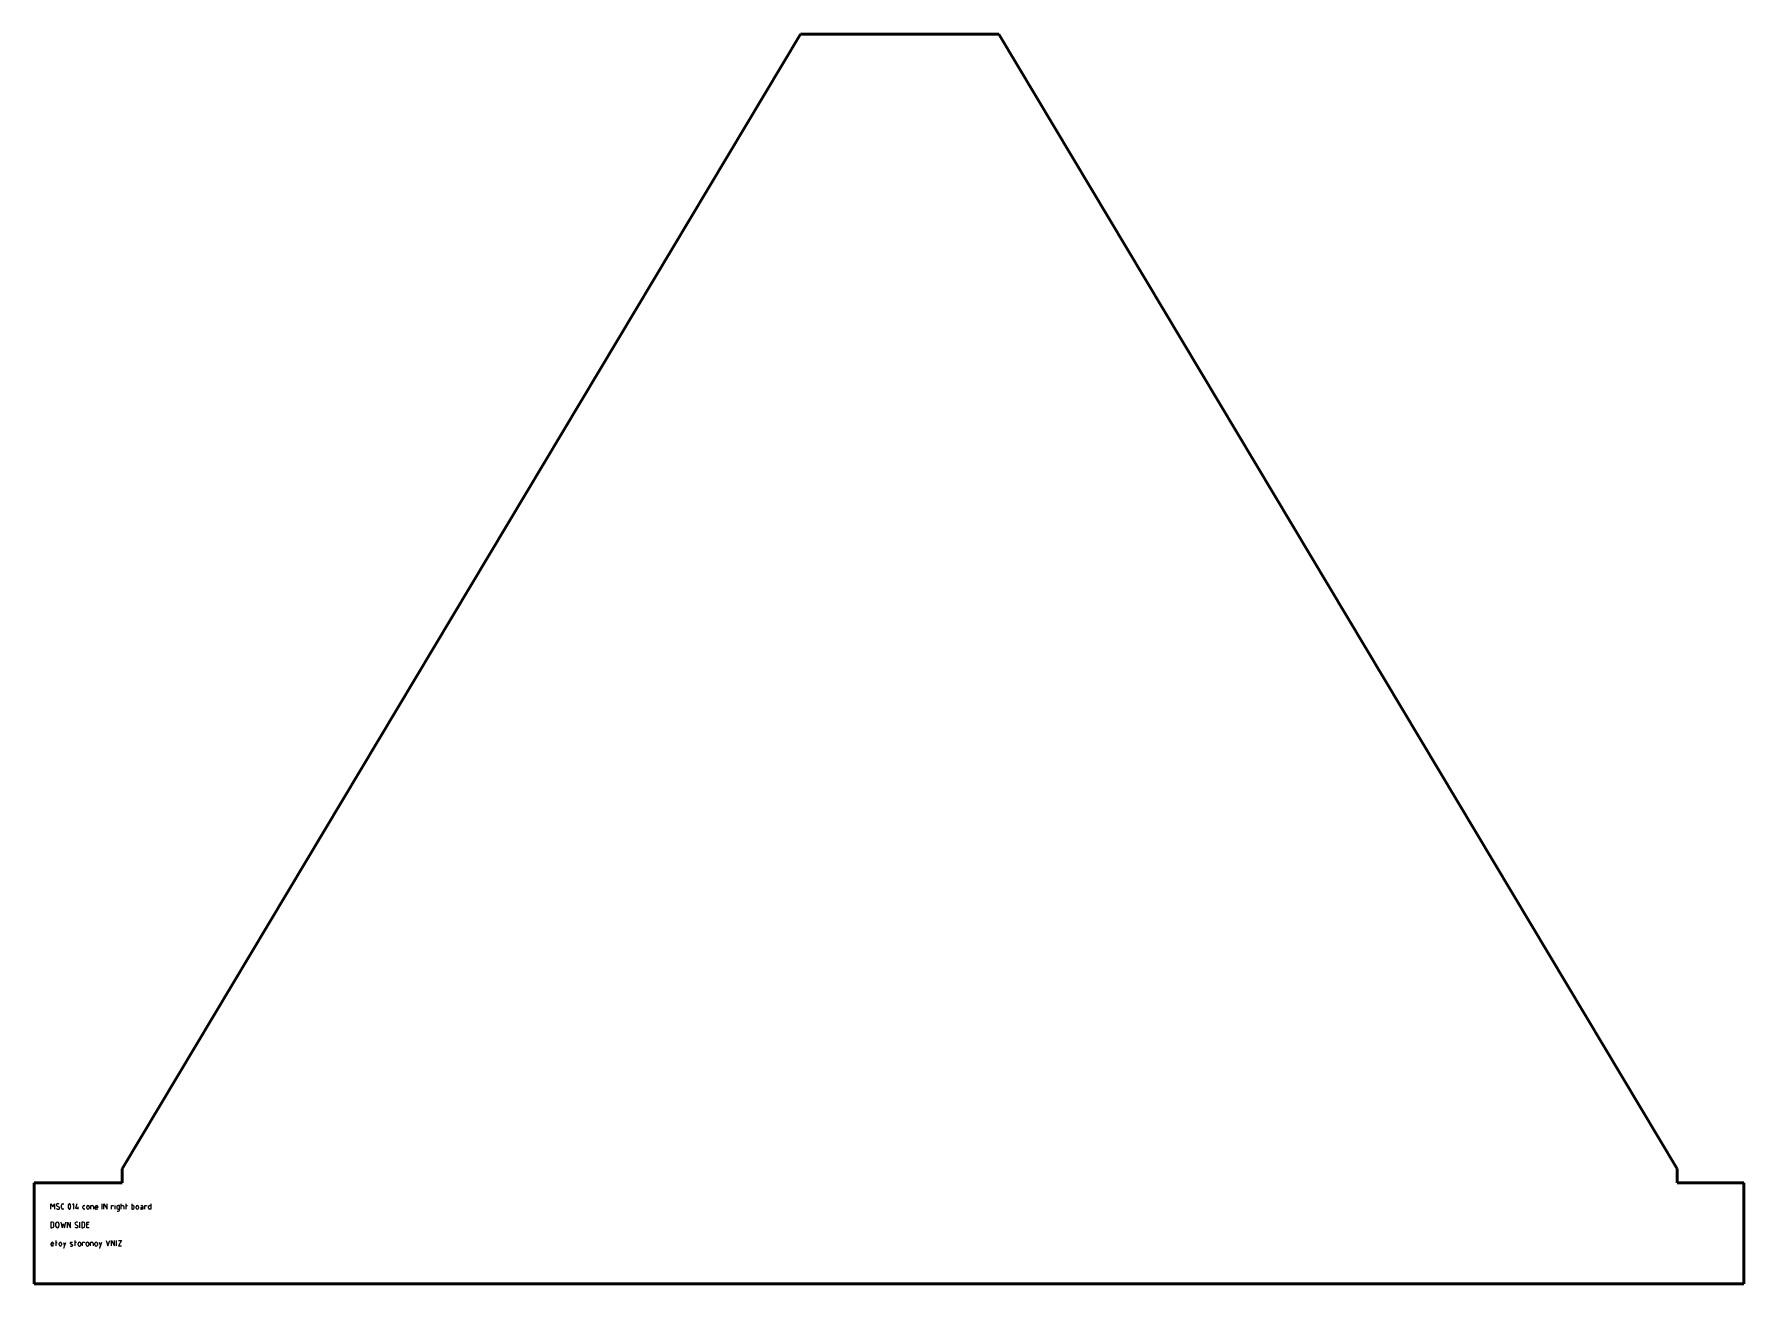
# Model space of a CAD drawing. Header units: millimetres. Extents: x -87 to 1602, y -110 to 1125.
import ezdxf

# ---------------------------------------------------------------- set-up
doc = ezdxf.new("R2010")
doc.units = ezdxf.units.MM
doc.layers.add('IV_MARK_SURFACE', color=2, linetype='Continuous', lineweight=25)
doc.layers.add('IV_OUTER_PROFILE', color=7, linetype='Continuous', lineweight=50)

msp = doc.modelspace()

# ---------------------------------------------------------------- linework, layer by layer
at = {"layer": 'IV_MARK_SURFACE'}
for p, q in [((-70.5, -36.8), (-70.5, -31.3)), ((-70.5, -31.3), (-68.7, -34.4)), ((-68.7, -34.4), (-66.9, -31.3)), ((-66.9, -31.3), (-66.9, -36.8)), ((-64.4, -33.6), (-62.6, -34.5)), ((-60.1, -35.4), (-60.1, -32.7)), ((-58.8, -31.3), (-57.7, -31.3)), ((-47.9, -31.3), (-49.2, -32.5)), ((-47.9, -36.8), (-47.9, -31.3)), ((-44.9, -31.3), (-46.1, -35.6)), ((-37.7, -33.1), (-37, -33.1)), ((-30.9, -36.8), (-30.9, -33.1)), ((-30.9, -33.1), (-29.5, -33.1)), ((-19.9, -36.8), (-19.9, -31.3)), ((-18.1, -36.8), (-18.1, -31.3)), ((-18.1, -31.3), (-15, -36.8)), ((-15, -36.8), (-15, -31.3)), ((-10.7, -36.8), (-10.7, -33.1)), ((-10.7, -33.1), (-8.9, -33.1)), ((-8.9, -33.1), (-8.9, -33.7)), ((-7.1, -31.6), (-7.1, -31.3)), ((-7.1, -36.8), (-7.1, -33.1)), ((-2.8, -33.1), (-4.2, -33.1)), ((-2.8, -36.8), (-2.8, -33.1)), ((-1, -33.1), (-1, -31.3)), ((-1, -36.8), (-1, -33.1)), ((-1, -33.1), (0.4, -33.1)), ((3.3, -33.1), (3.9, -33.1)), ((3.9, -33.1), (3.9, -31.3)), ((3.9, -36.8), (3.9, -33.1)), ((3.9, -33.1), (5.1, -33.1)), ((9.4, -31.3), (9.4, -33.1)), ((9.4, -33.1), (9.4, -36.8)), ((10.8, -33.1), (9.4, -33.1)), ((18.2, -33.1), (19.3, -33.1)), ((22.2, -36.8), (22.2, -33.1)), ((22.2, -33.1), (24, -33.1)), ((24, -33.1), (24, -33.7)), ((26.9, -33.1), (28.3, -33.1)), ((28.3, -31.3), (28.3, -33.1)), ((28.3, -33.1), (28.3, -36.8)), ((-69.1, -49.5), (-70.5, -49.5)), ((-70.5, -49.5), (-70.5, -55)), ((-60.8, -49.5), (-59.5, -55)), ((-57.7, -36.8), (-58.8, -36.8)), ((-57.1, -55), (-55.9, -49.5)), ((-54, -55), (-54, -49.5)), ((-54, -49.5), (-51, -55)), ((-51, -55), (-51, -49.5)), ((-46.1, -35.6), (-44, -35.6)), ((-44, -34.4), (-44, -35.6)), ((-44, -35.6), (-43.1, -35.6)), ((-44, -35.6), (-44, -36.8)), ((-41.8, -55), (-41.8, -49.5)), ((-38.6, -49.5), (-40, -49.5)), ((-40, -49.5), (-40, -55)), ((-38.8, -35.7), (-38.8, -34.2)), ((-37, -36.8), (-37.7, -36.8)), ((-35.1, -35.6), (-35.1, -34.4)), ((-35.1, -52), (-35.1, -49.5)), ((-35.1, -49.5), (-32.7, -49.5)), ((-32.7, -34.4), (-32.7, -35.6)), ((-28.4, -34.2), (-28.4, -36.8)), ((-26.6, -35), (-26.6, -34.4)), ((-24.2, -35), (-26.6, -35)), ((-26.6, -35.9), (-26.6, -35)), ((-24.2, -36.8), (-25.7, -36.8)), ((-24.2, -34.4), (-24.2, -35)), ((-5.2, -34.2), (-5.2, -35.7)), ((-4.9, -38.6), (-3.9, -38.6)), ((-4.2, -36.8), (-2.8, -36.8)), ((-2.8, -37.6), (-2.8, -36.8)), ((1.5, -34.2), (1.5, -36.8)), ((9.4, -36.8), (10.8, -36.8)), ((11.8, -35.7), (11.8, -34.2)), ((13.7, -35.6), (13.7, -34.4)), ((16.1, -34.4), (16.1, -35.6)), ((18.9, -35), (20.4, -35)), ((20.4, -36.8), (18.9, -36.8)), ((20.4, -34.2), (20.4, -35)), ((20.4, -35), (20.4, -36.8)), ((25.9, -35.7), (25.9, -34.2)), ((28.3, -36.8), (26.9, -36.8)), ((-70.5, -55), (-69.1, -55)), ((-67.5, -53.3), (-67.5, -51.2)), ((-65.6, -53.5), (-65.6, -51)), ((-62.6, -51), (-62.6, -53.5)), ((-59.5, -55), (-58.3, -51.3)), ((-58.3, -51.3), (-57.1, -55)), ((-46.1, -51.8), (-44.3, -52.7)), ((-40, -55), (-38.6, -55)), ((-37, -53.3), (-37, -51.2)), ((-35.1, -55), (-35.1, -52)), ((-33.3, -52), (-35.1, -52)), ((-32.7, -55), (-35.1, -55)), ((-70.3, -71.3), (-70.3, -70.7)), ((-67.9, -71.3), (-70.3, -71.3)), ((-70.3, -72.2), (-70.3, -71.3)), ((-67.9, -73.1), (-69.4, -73.1)), ((-67.9, -70.7), (-67.9, -71.3)), ((-66.1, -69.5), (-65.4, -69.5)), ((-65.4, -69.5), (-65.4, -67.6)), ((-65.4, -73.1), (-65.4, -69.5)), ((-65.4, -69.5), (-64.2, -69.5)), ((-62.4, -71.9), (-62.4, -70.7)), ((-60, -70.7), (-60, -71.9)), ((-58.1, -69.5), (-56.9, -73.1)), ((-58.1, -75), (-57.5, -75)), ((-57.5, -75), (-56.9, -73.1)), ((-56.9, -73.1), (-55.7, -69.5)), ((-51.1, -70.8), (-49.4, -71.7)), ((-47.1, -69.4), (-46.5, -69.4)), ((-46.5, -69.4), (-46.5, -67.6)), ((-46.5, -73.1), (-46.5, -69.4)), ((-46.5, -69.4), (-45.3, -69.4)), ((-43.5, -71.9), (-43.5, -70.7)), ((-41, -70.7), (-41, -71.9)), ((-39.2, -73.1), (-39.2, -69.4)), ((-39.2, -69.4), (-37.4, -69.4)), ((-37.4, -69.4), (-37.4, -70.1)), ((-35.5, -71.9), (-35.5, -70.7)), ((-33.1, -70.7), (-33.1, -71.9)), ((-31.3, -73.1), (-31.3, -69.4)), ((-31.3, -69.4), (-29.9, -69.4)), ((-28.8, -70.5), (-28.8, -73.1)), ((-27, -71.9), (-27, -70.7)), ((-24.6, -70.7), (-24.6, -71.9)), ((-22.7, -69.4), (-21.5, -73.1)), ((-22.7, -74.9), (-22.1, -74.9)), ((-22.1, -74.9), (-21.5, -73.1)), ((-21.5, -73.1), (-20.3, -69.4)), ((-16, -67.6), (-14.2, -73.1)), ((-14.2, -73.1), (-12.4, -67.6)), ((-10.5, -73.1), (-10.5, -67.6)), ((-10.5, -67.6), (-7.5, -73.1)), ((-7.5, -73.1), (-7.5, -67.6)), ((-5.6, -73.1), (-5.6, -67.6)), ((-3.8, -67.6), (-0.8, -67.6)), ((-0.8, -67.6), (-3.8, -73.1)), ((-3.8, -73.1), (-0.8, -73.1))]:
    msp.add_line(p, q, dxfattribs=at)
for centre, radius, start, end in [((-63.8, -32.5), 1.23, 90.2416, 243.1094), ((-63.8, -35.5), 4.15, 67.8946, 89.4856), ((-58.8, -32.7), 1.37, 90, 180), ((-48.3, -34.1), 5.15, 151.7153, 208.2847), ((-52.2, -32.1), 0.759, 36.5095, 143.4905), ((-56.1, -34.1), 5.15, 331.7153, 28.2847), ((-37.7, -34.2), 1.07, 90, 180), ((-33.9, -34.4), 1.22, 0, 180), ((-29.5, -34.2), 1.07, 0, 90), ((-25.4, -34.4), 1.22, 0, 180), ((-4.2, -34.2), 1.07, 90, 180), ((0.4, -34.2), 1.07, 0, 90), ((10.8, -34.2), 1.07, 0, 90), ((14.9, -34.4), 1.22, 0, 180), ((19.3, -34.2), 1.07, 0, 90), ((26.9, -34.2), 1.07, 90, 180), ((-69.1, -51.2), 1.68, 0, 90), ((-64.1, -51), 1.53, 0, 180), ((-63.1, -33.3), 3.47, 235.4312, 267.6989), ((-63.2, -35.6), 1.23, 270.2416, 63.1094), ((-58.8, -35.4), 1.37, 180, 270), ((-52.2, -36), 0.759, 216.5095, 323.4905), ((-45.5, -50.7), 1.23, 90.2416, 243.1094), ((-45.5, -53.7), 4.15, 67.8946, 89.4856), ((-37.7, -35.7), 1.07, 180, 270), ((-38.6, -51.2), 1.68, 0, 90), ((-33.9, -35.6), 1.22, 180, 0), ((-25.7, -35.9), 0.915, 180, 270), ((-4.2, -35.7), 1.07, 180, 270), ((-3.9, -37.6), 1.07, 270, 0), ((10.8, -35.7), 1.07, 270, 0), ((14.9, -35.6), 1.22, 180, 0), ((18.9, -35.9), 0.915, 90, 270), ((26.9, -35.7), 1.07, 180, 270), ((-69.1, -53.3), 1.68, 270, 0), ((-64.1, -53.5), 1.53, 180, 0), ((-44.8, -51.5), 3.47, 235.4312, 267.6989), ((-44.9, -53.8), 1.23, 270.2416, 63.1094), ((-38.6, -53.3), 1.68, 270, 0), ((-69.1, -70.7), 1.22, 0, 180), ((-69.4, -72.2), 0.915, 180, 270), ((-61.2, -70.7), 1.22, 0, 180), ((-61.2, -71.9), 1.22, 180, 0), ((-50.7, -70.2), 0.745, 87.0403, 239.9081), ((-50, -70.1), 3.07, 243.5613, 275.829), ((-50.8, -73.2), 3.75, 66.6757, 88.2667), ((-49.7, -72.3), 0.765, 270.5274, 63.3952), ((-42.2, -70.7), 1.22, 0, 180), ((-42.2, -71.9), 1.22, 180, 0), ((-34.3, -70.7), 1.22, 0, 180), ((-34.3, -71.9), 1.22, 180, 0), ((-29.9, -70.5), 1.07, 0, 90), ((-25.8, -70.7), 1.22, 0, 180), ((-25.8, -71.9), 1.22, 180, 0)]:
    msp.add_arc(centre, radius, start, end, dxfattribs=at)
at = {"layer": 'IV_OUTER_PROFILE'}
for p, q in [((670, 1124.5), (0, 3)), ((670, 1124.5), (866, 1124.5)), ((1536, 3), (866, 1124.5)), ((0, -10.6), (0, 3)), ((1536, 3), (1536, -10.6)), ((0, -10.6), (-87, -10.6)), ((-87, -10.6), (-87, -110.5)), ((1602, -10.6), (1536, -10.6)), ((1602, -110.5), (1602, -10.6)), ((-87, -110.5), (1602, -110.5))]:
    msp.add_line(p, q, dxfattribs=at)

doc.saveas('drawing.dxf')
